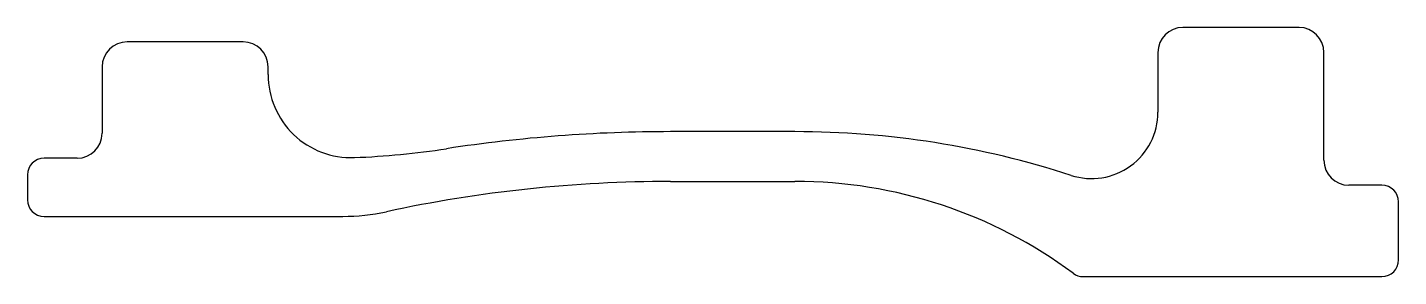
# Model space of a CAD drawing. Extents: x 2474 to 2640, y 1742 to 1772.
import ezdxf

# ---------------------------------------------------------------- set-up
doc = ezdxf.new("R2010")
doc.units = 0
doc.layers.get('0').update_dxf_attribs({"linetype": 'CONTINUOUS'})

msp = doc.modelspace()

# ---------------------------------------------------------------- linework, layer by layer
for p, q in [((2624.61, 1771.72), (2613.61, 1771.72)), ((2627.61, 1771.72), (2624.61, 1771.72)), ((2500.37, 1769.97), (2486.37, 1769.97)), ((2610.61, 1768.72), (2610.61, 1761.52)), ((2630.61, 1755.72), (2630.61, 1768.72)), ((2483.37, 1766.97), (2483.37, 1758.97)), ((2503.37, 1766.04), (2503.37, 1766.97)), ((2566.87, 1759.17), (2551.87, 1759.17)), ((2480.37, 1755.97), (2476.37, 1755.97)), ((2474.37, 1753.97), (2474.37, 1750.97)), ((2551.87, 1753.17), (2566.87, 1753.17)), ((2637.61, 1752.72), (2633.61, 1752.72)), ((2639.61, 1743.72), (2639.61, 1750.72)), ((2476.37, 1748.97), (2512.37, 1748.97)), ((2601.58, 1741.72), (2637.61, 1741.72))]:
    msp.add_line(p, q)
for centre, radius, start, end in [((2613.61, 1768.72), 3, 90, 180), ((2627.61, 1768.72), 3, 0, 90), ((2486.37, 1766.97), 3, 90, 180), ((2500.37, 1766.97), 3, 0, 90), ((2513.37, 1766.04), 10, 180, 272.2934), ((2602.61, 1761.52), 8, 252.0343, 360), ((2480.37, 1758.97), 3, 270, 0), ((2551.87, 1580.61), 178.56, 90, 98.693), ((2566.87, 1651.29), 107.88, 72.0343, 90), ((2509.77, 1855.97), 100, 272.2934, 278.693), ((2476.37, 1753.97), 2, 90, 180), ((2633.61, 1755.72), 3, 180, 270), ((2551.87, 1590.33), 162.84, 90, 102.1388), ((2566.87, 1696.84), 56.34, 53.4869, 90), ((2637.61, 1750.72), 2, 0, 90), ((2476.37, 1750.97), 2, 180, 270), ((2512.37, 1773.97), 25, 270, 282.1387), ((2637.61, 1743.72), 2, 270, 0), ((2601.58, 1743.72), 2, 233.4869, 270)]:
    msp.add_arc(centre, radius, start, end)

doc.saveas('drawing.dxf')
